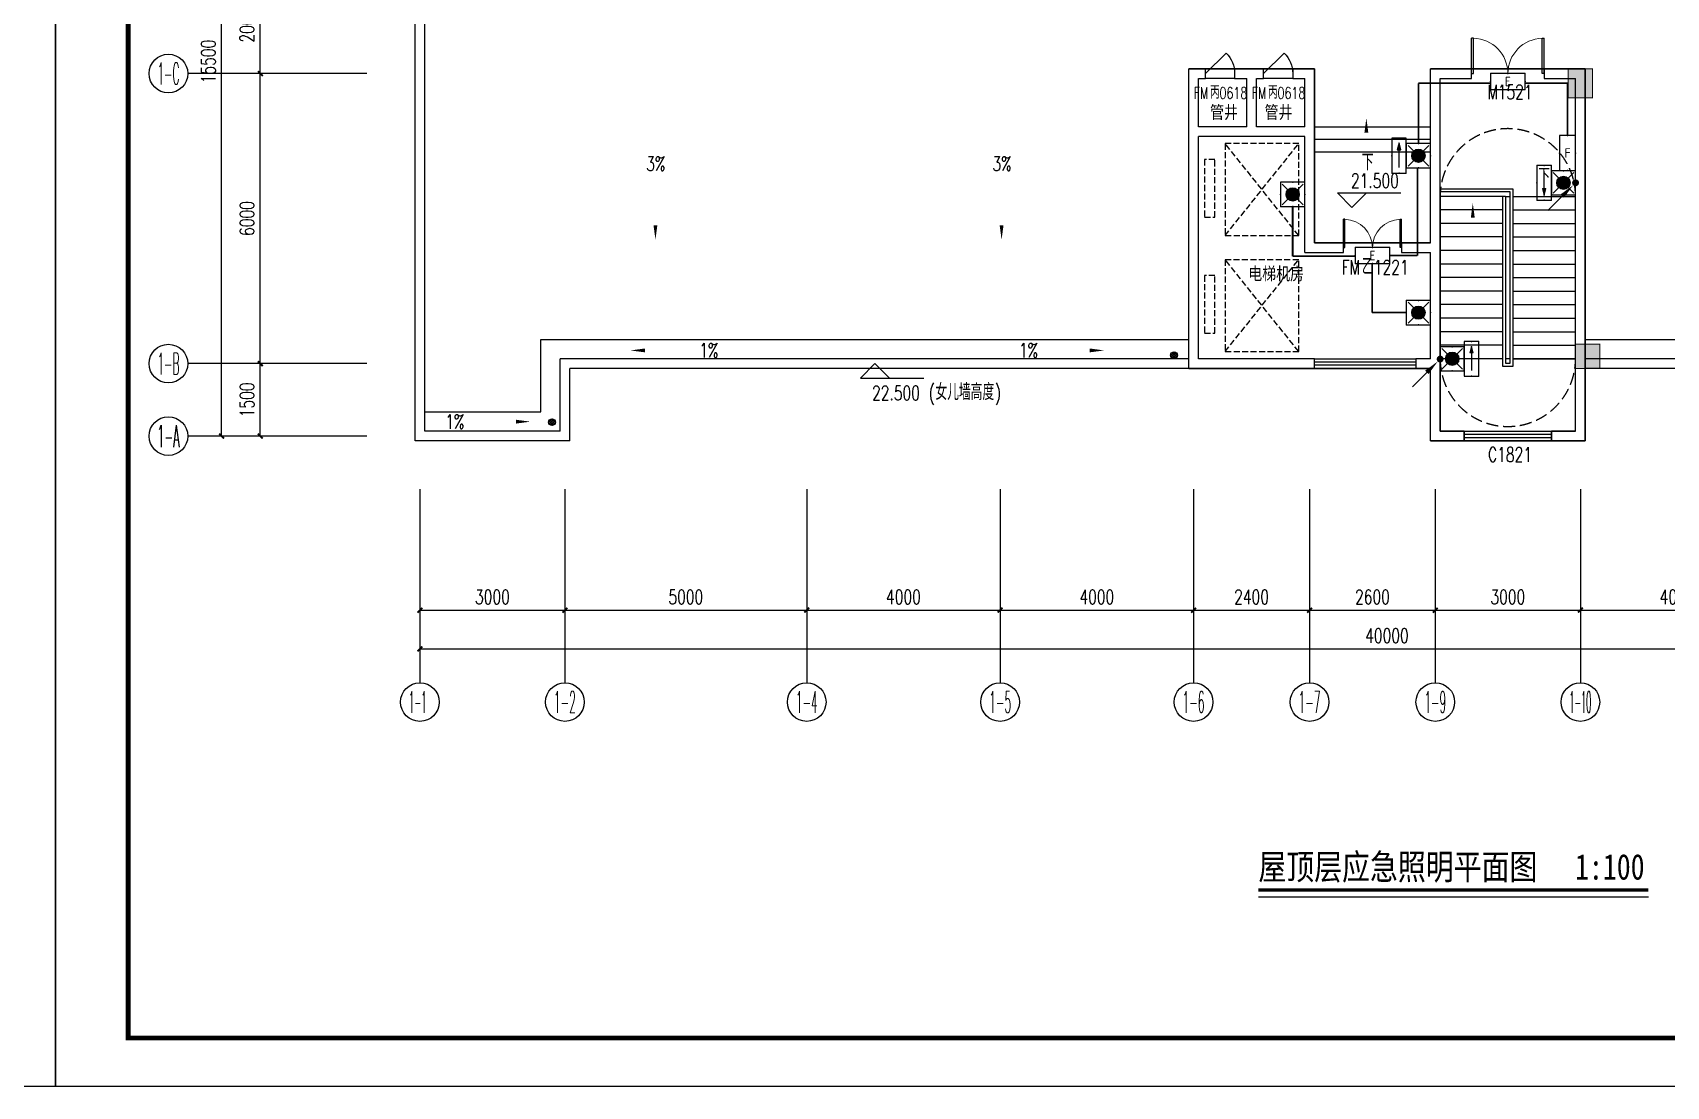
# Model space of a CAD drawing. Extents: x -6243262 to 3079315, y -2914302 to 172723.
# Drawn here: x -5550889 to -5517104, y -746029 to -724235 of the extents above; entities that cross this region are included whole.
import ezdxf
from ezdxf.enums import TextEntityAlignment as Align

# ---------------------------------------------------------------- set-up
doc = ezdxf.new("R2010")
doc.units = 0
doc.header["$LTSCALE"] = 1000
doc.linetypes.add('DASH', pattern=[0.35, 0.25, -0.1])
for name, color, linetype in [('0-柱网', 2, 'Continuous'), ('A-ANNO-IDEN', 3, 'Continuous'), ('A-ELEV-LIN-0.4', 40, 'Continuous'), ('A-FLOR-EVTR', 2, 'Continuous'), ('A-FLOR-OUTL', 30, 'Continuous'), ('AXIS', 3, 'Continuous'), ('AXIS_TEXT', 7, 'Continuous'), ('DIM_ELEV', 3, 'Continuous'), ('DIM_SYMB', 3, 'Continuous'), ('DOOR_FIRE', 4, 'Continuous'), ('DOOR_FIRE_TEXT', 7, 'Continuous'), ('EQUIP-应急', 3, 'Continuous'), ('LWIRE', 4, 'Continuous'), ('PUB_TEXT', 7, 'Continuous'), ('PUB_TITLE', 4, 'Continuous'), ('STAIR', 2, 'Continuous'), ('WALL', 9, 'Continuous'), ('WALL-PARAPET', 6, 'Continuous'), ('WINDOW', 4, 'Continuous'), ('WINDOW_TEXT', 7, 'Continuous'), ('WIRE-应急', 1, 'DASH')]:
    doc.layers.add(name, color=color, linetype=linetype)
doc.styles.add('-宋体', font='', dxfattribs={"width": 0.8})
doc.styles.add('_TCH_AXIS', font='COMPLEX', dxfattribs={"bigfont": 'GBCBIG'})
doc.styles.add('_TCH_DIM', font='SIMPLEX', dxfattribs={"bigfont": 'GBCBIG'})
doc.styles.add('_TCH_DIM_T3', font='SIMPLEX', dxfattribs={"width": 0.705882, "bigfont": 'GBCBIG'})
doc.styles.add('_TCH_WINDOW', font='SIMPLEX', dxfattribs={"height": 3.5, "bigfont": 'GBCBIG'})
doc.styles.add('_TEL_ATTDEF', font='gbenor', dxfattribs={"bigfont": 'gbcbig'})
doc.styles.add('_TEL_DIM', font='SIMPLEX', dxfattribs={"width": 0.8, "height": 3.5, "bigfont": 'HZTXT'})
doc.styles.add('COMPLEX', font='COMPLEX')
doc.styles.get("Standard").update_dxf_attribs({"font": 'gbenor.shx', "bigfont": 'gbcbig.shx'})
doc.styles.get('-宋体').set_extended_font_data('SimSun')
doc.dimstyles.new('_TCH_ARCH&&100', dxfattribs={"dimtxt": 297.5, "dimasz": 100, "dimexe": 250, "dimexo": 300, "dimgap": 126.25, "dimtad": 1, "dimdec": 0, "dimzin": 0, "dimdsep": 46, "dimtxsty": '_TCH_DIM_T3', "dimblk": 'ARCHTICK', "dimcen": 0.09, "dimclrt": 7, "dimazin": 2, "dimtfac": 1, "dimtdec": 0, "dimtix": 1, "dimtmove": 2, "dimatfit": 3, "dimfxl": 0, "dimtolj": 1, "dimtzin": 0, "dimarcsym": 0})

# ---------------------------------------------------------------- blocks, each defined once
blk = doc.blocks.new('$DorLib2D$00000114')
at = {"color": 0}
blk.add_line((0.5, 0), (-0.207, 0.707), dxfattribs=at)
blk.add_arc((0.5, 0), 1, 135, 180, dxfattribs=at)
blk = doc.blocks.new('$DorLib2D$00000002')
at = {"color": 0}
for p, q in [((-0.5, 0), (-0.5, 0.4875)), ((-0.475, 0.4875), (-0.5, 0.4875)), ((-0.475, 0), (-0.475, 0.4875)), ((0.475, 0), (0.475, 0.4875)), ((0.475, 0.4875), (0.5, 0.4875)), ((0.5, 0), (0.5, 0.4875)), ((-0.5, 0), (-0.475, 0)), ((0.5, 0), (0.475, 0))]:
    blk.add_line(p, q, dxfattribs=at)
at = {"color": 0, "lineweight": 13}
for centre, start, end in [((-0.4875, 0), 0, 88.53072), ((0.4875, 0), 91.46928, 180)]:
    blk.add_arc(centre, 0.4875, start, end, dxfattribs=at)
blk = doc.blocks.new('$WINLIB2D$00000001')
at = {"color": 0}
for points in [[(-0.5, 0.5), (-0.5, -0.5)], [(-0.5, 0.5), (0.5, 0.5)], [(0.5, -0.5), (0.5, 0.5)], [(0.5, 0.167), (-0.5, 0.167)], [(0.5, -0.167), (-0.5, -0.167)], [(-0.5, -0.5), (0.5, -0.5)]]:
    blk.add_lwpolyline(points, dxfattribs=at)
blk = doc.blocks.new('_ArchTick')
at = {"color": 0, "linetype": 'ByBlock', "const_width": 0.4}
blk.add_lwpolyline([(-0.5, -0.5), (0.5, 0.5)], dxfattribs=at)
blk = doc.blocks.new('*D221')
at = {"layer": 'AXIS', "color": 0, "lineweight": -2, "transparency": 16777216}
for p, q in [((1594695, -788352), (1594695, -791602)), ((1634695, -788352), (1634695, -791602)), ((1594695, -791352), (1634695, -791352))]:
    blk.add_line(p, q, dxfattribs=at)
at = {"layer": 'Defpoints', "color": 0, "transparency": 16777216}
for p in [(1594695, -788052), (1634695, -788052), (1634695, -791352)]:
    blk.add_point(p, dxfattribs=at)
at = {"layer": 'AXIS', "color": 0, "lineweight": -2, "transparency": 16777216, "xscale": 100, "yscale": 100, "zscale": 100, "rotation": 180}
blk.add_blockref('_ArchTick', (1594695, -791352), dxfattribs=at)
at = {"layer": 'AXIS', "color": 0, "lineweight": -2, "transparency": 16777216, "xscale": 100, "yscale": 100, "zscale": 100}
blk.add_blockref('_ArchTick', (1634695, -791352), dxfattribs=at)
at = {"layer": 'AXIS', "color": 7, "transparency": 16777216, "insert": (1614695, -791077), "char_height": 297.5, "attachment_point": 5, "style": '_TCH_DIM_T3'}
blk.add_mtext('\\A1;40000', dxfattribs=at)
blk = doc.blocks.new('*D224')
at = {"layer": 'AXIS', "color": 0, "lineweight": -2, "transparency": 16777216}
for p, q in [((1618695, -788352), (1618695, -790802)), ((1622695, -788352), (1622695, -790802)), ((1618695, -790552), (1622695, -790552))]:
    blk.add_line(p, q, dxfattribs=at)
at = {"layer": 'Defpoints', "color": 0, "transparency": 16777216}
for p in [(1618695, -788052), (1622695, -788052), (1622695, -790552)]:
    blk.add_point(p, dxfattribs=at)
at = {"layer": 'AXIS', "color": 0, "lineweight": -2, "transparency": 16777216, "xscale": 100, "yscale": 100, "zscale": 100, "rotation": 180}
blk.add_blockref('_ArchTick', (1618695, -790552), dxfattribs=at)
at = {"layer": 'AXIS', "color": 0, "lineweight": -2, "transparency": 16777216, "xscale": 100, "yscale": 100, "zscale": 100}
blk.add_blockref('_ArchTick', (1622695, -790552), dxfattribs=at)
at = {"layer": 'AXIS', "color": 7, "transparency": 16777216, "insert": (1620695, -790277), "char_height": 297.5, "attachment_point": 5, "style": '_TCH_DIM_T3'}
blk.add_mtext('\\A1;4000', dxfattribs=at)
blk = doc.blocks.new('*D225')
at = {"layer": 'AXIS', "color": 0, "lineweight": -2, "transparency": 16777216}
for p, q in [((1615695, -788352), (1615695, -790802)), ((1618695, -788352), (1618695, -790802)), ((1615695, -790552), (1618695, -790552))]:
    blk.add_line(p, q, dxfattribs=at)
at = {"layer": 'Defpoints', "color": 0, "transparency": 16777216}
for p in [(1615695, -788052), (1618695, -788052), (1618695, -790552)]:
    blk.add_point(p, dxfattribs=at)
at = {"layer": 'AXIS', "color": 0, "lineweight": -2, "transparency": 16777216, "xscale": 100, "yscale": 100, "zscale": 100, "rotation": 180}
blk.add_blockref('_ArchTick', (1615695, -790552), dxfattribs=at)
at = {"layer": 'AXIS', "color": 0, "lineweight": -2, "transparency": 16777216, "xscale": 100, "yscale": 100, "zscale": 100}
blk.add_blockref('_ArchTick', (1618695, -790552), dxfattribs=at)
at = {"layer": 'AXIS', "color": 7, "transparency": 16777216, "insert": (1617195, -790277), "char_height": 297.5, "attachment_point": 5, "style": '_TCH_DIM_T3'}
blk.add_mtext('\\A1;3000', dxfattribs=at)
blk = doc.blocks.new('*D226')
at = {"layer": 'AXIS', "color": 0, "lineweight": -2, "transparency": 16777216}
for p, q in [((1613095, -788352), (1613095, -790802)), ((1615695, -788352), (1615695, -790802)), ((1613095, -790552), (1615695, -790552))]:
    blk.add_line(p, q, dxfattribs=at)
at = {"layer": 'Defpoints', "color": 0, "transparency": 16777216}
for p in [(1613095, -788052), (1615695, -788052), (1615695, -790552)]:
    blk.add_point(p, dxfattribs=at)
at = {"layer": 'AXIS', "color": 0, "lineweight": -2, "transparency": 16777216, "xscale": 100, "yscale": 100, "zscale": 100, "rotation": 180}
blk.add_blockref('_ArchTick', (1613095, -790552), dxfattribs=at)
at = {"layer": 'AXIS', "color": 0, "lineweight": -2, "transparency": 16777216, "xscale": 100, "yscale": 100, "zscale": 100}
blk.add_blockref('_ArchTick', (1615695, -790552), dxfattribs=at)
at = {"layer": 'AXIS', "color": 7, "transparency": 16777216, "insert": (1614395, -790277), "char_height": 297.5, "attachment_point": 5, "style": '_TCH_DIM_T3'}
blk.add_mtext('\\A1;2600', dxfattribs=at)
blk = doc.blocks.new('*D227')
at = {"layer": 'AXIS', "color": 0, "lineweight": -2, "transparency": 16777216}
for p, q in [((1610695, -788352), (1610695, -790802)), ((1613095, -788352), (1613095, -790802)), ((1610695, -790552), (1613095, -790552))]:
    blk.add_line(p, q, dxfattribs=at)
at = {"layer": 'Defpoints', "color": 0, "transparency": 16777216}
for p in [(1610695, -788052), (1613095, -788052), (1613095, -790552)]:
    blk.add_point(p, dxfattribs=at)
at = {"layer": 'AXIS', "color": 0, "lineweight": -2, "transparency": 16777216, "xscale": 100, "yscale": 100, "zscale": 100, "rotation": 180}
blk.add_blockref('_ArchTick', (1610695, -790552), dxfattribs=at)
at = {"layer": 'AXIS', "color": 0, "lineweight": -2, "transparency": 16777216, "xscale": 100, "yscale": 100, "zscale": 100}
blk.add_blockref('_ArchTick', (1613095, -790552), dxfattribs=at)
at = {"layer": 'AXIS', "color": 7, "transparency": 16777216, "insert": (1611895, -790277), "char_height": 297.5, "attachment_point": 5, "style": '_TCH_DIM_T3'}
blk.add_mtext('\\A1;2400', dxfattribs=at)
blk = doc.blocks.new('*D228')
at = {"layer": 'AXIS', "color": 0, "lineweight": -2, "transparency": 16777216}
for p, q in [((1606695, -788352), (1606695, -790802)), ((1610695, -788352), (1610695, -790802)), ((1606695, -790552), (1610695, -790552))]:
    blk.add_line(p, q, dxfattribs=at)
at = {"layer": 'Defpoints', "color": 0, "transparency": 16777216}
for p in [(1606695, -788052), (1610695, -788052), (1610695, -790552)]:
    blk.add_point(p, dxfattribs=at)
at = {"layer": 'AXIS', "color": 0, "lineweight": -2, "transparency": 16777216, "xscale": 100, "yscale": 100, "zscale": 100, "rotation": 180}
blk.add_blockref('_ArchTick', (1606695, -790552), dxfattribs=at)
at = {"layer": 'AXIS', "color": 0, "lineweight": -2, "transparency": 16777216, "xscale": 100, "yscale": 100, "zscale": 100}
blk.add_blockref('_ArchTick', (1610695, -790552), dxfattribs=at)
at = {"layer": 'AXIS', "color": 7, "transparency": 16777216, "insert": (1608695, -790277), "char_height": 297.5, "attachment_point": 5, "style": '_TCH_DIM_T3'}
blk.add_mtext('\\A1;4000', dxfattribs=at)
blk = doc.blocks.new('*D229')
at = {"layer": 'AXIS', "color": 0, "lineweight": -2, "transparency": 16777216}
for p, q in [((1602695, -788352), (1602695, -790802)), ((1606695, -788352), (1606695, -790802)), ((1602695, -790552), (1606695, -790552))]:
    blk.add_line(p, q, dxfattribs=at)
at = {"layer": 'Defpoints', "color": 0, "transparency": 16777216}
for p in [(1602695, -788052), (1606695, -788052), (1606695, -790552)]:
    blk.add_point(p, dxfattribs=at)
at = {"layer": 'AXIS', "color": 0, "lineweight": -2, "transparency": 16777216, "xscale": 100, "yscale": 100, "zscale": 100, "rotation": 180}
blk.add_blockref('_ArchTick', (1602695, -790552), dxfattribs=at)
at = {"layer": 'AXIS', "color": 0, "lineweight": -2, "transparency": 16777216, "xscale": 100, "yscale": 100, "zscale": 100}
blk.add_blockref('_ArchTick', (1606695, -790552), dxfattribs=at)
at = {"layer": 'AXIS', "color": 7, "transparency": 16777216, "insert": (1604695, -790277), "char_height": 297.5, "attachment_point": 5, "style": '_TCH_DIM_T3'}
blk.add_mtext('\\A1;4000', dxfattribs=at)
blk = doc.blocks.new('*D230')
at = {"layer": 'AXIS', "color": 0, "lineweight": -2, "transparency": 16777216}
for p, q in [((1597695, -788352), (1597695, -790802)), ((1602695, -788352), (1602695, -790802)), ((1597695, -790552), (1602695, -790552))]:
    blk.add_line(p, q, dxfattribs=at)
at = {"layer": 'Defpoints', "color": 0, "transparency": 16777216}
for p in [(1597695, -788052), (1602695, -788052), (1602695, -790552)]:
    blk.add_point(p, dxfattribs=at)
at = {"layer": 'AXIS', "color": 0, "lineweight": -2, "transparency": 16777216, "xscale": 100, "yscale": 100, "zscale": 100, "rotation": 180}
blk.add_blockref('_ArchTick', (1597695, -790552), dxfattribs=at)
at = {"layer": 'AXIS', "color": 0, "lineweight": -2, "transparency": 16777216, "xscale": 100, "yscale": 100, "zscale": 100}
blk.add_blockref('_ArchTick', (1602695, -790552), dxfattribs=at)
at = {"layer": 'AXIS', "color": 7, "transparency": 16777216, "insert": (1600195, -790277), "char_height": 297.5, "attachment_point": 5, "style": '_TCH_DIM_T3'}
blk.add_mtext('\\A1;5000', dxfattribs=at)
blk = doc.blocks.new('*D231')
at = {"layer": 'AXIS', "color": 0, "lineweight": -2, "transparency": 16777216}
for p, q in [((1594695, -788352), (1594695, -790802)), ((1597695, -788352), (1597695, -790802)), ((1594695, -790552), (1597695, -790552))]:
    blk.add_line(p, q, dxfattribs=at)
at = {"layer": 'Defpoints', "color": 0, "transparency": 16777216}
for p in [(1594695, -788052), (1597695, -788052), (1597695, -790552)]:
    blk.add_point(p, dxfattribs=at)
at = {"layer": 'AXIS', "color": 0, "lineweight": -2, "transparency": 16777216, "xscale": 100, "yscale": 100, "zscale": 100, "rotation": 180}
blk.add_blockref('_ArchTick', (1594695, -790552), dxfattribs=at)
at = {"layer": 'AXIS', "color": 0, "lineweight": -2, "transparency": 16777216, "xscale": 100, "yscale": 100, "zscale": 100}
blk.add_blockref('_ArchTick', (1597695, -790552), dxfattribs=at)
at = {"layer": 'AXIS', "color": 7, "transparency": 16777216, "insert": (1596195, -790277), "char_height": 297.5, "attachment_point": 5, "style": '_TCH_DIM_T3'}
blk.add_mtext('\\A1;3000', dxfattribs=at)
blk = doc.blocks.new('_AXISO')
at = {"color": 0}
blk.add_circle((0, 0), 0.5, dxfattribs=at)
at = {"layer": 'AXIS_TEXT', "color": 0, "style": 'COMPLEX', "width": 1.041667}
blk.add_attdef('A', text='', height=0.56, dxfattribs=at).set_placement((-0.25, -0.28), (0.25, -0.28), align=Align.FIT)
blk = doc.blocks.new('*D247')
at = {"layer": 'AXIS', "color": 0, "lineweight": -2, "transparency": 16777216}
for p, q in [((1593295, -771452), (1590345, -771452)), ((1590595, -786952), (1590595, -771452)), ((1593295, -786952), (1590345, -786952))]:
    blk.add_line(p, q, dxfattribs=at)
at = {"layer": 'Defpoints', "color": 0, "transparency": 16777216}
for p in [(1590595, -771452), (1593595, -771452), (1593595, -786952)]:
    blk.add_point(p, dxfattribs=at)
at = {"layer": 'AXIS', "color": 0, "lineweight": -2, "transparency": 16777216, "xscale": 100, "yscale": 100, "zscale": 100}
for p, rotation in [((1590595, -771452), 90), ((1590595, -786952), 270)]:
    blk.add_blockref('_ArchTick', p, dxfattribs=dict(at, rotation=rotation))
at = {"layer": 'AXIS', "color": 7, "transparency": 16777216, "insert": (1590320, -779202), "char_height": 297.5, "attachment_point": 5, "rotation": 90, "style": '_TCH_DIM_T3'}
blk.add_mtext('\\A1;15500', dxfattribs=at)
blk = doc.blocks.new('*D248')
at = {"layer": 'AXIS', "color": 0, "lineweight": -2, "transparency": 16777216}
for p, q in [((1593295, -785452), (1591145, -785452)), ((1591395, -786952), (1591395, -785452)), ((1593295, -786952), (1591145, -786952))]:
    blk.add_line(p, q, dxfattribs=at)
at = {"layer": 'Defpoints', "color": 0, "transparency": 16777216}
for p in [(1591395, -785452), (1593595, -785452), (1593595, -786952)]:
    blk.add_point(p, dxfattribs=at)
at = {"layer": 'AXIS', "color": 0, "lineweight": -2, "transparency": 16777216, "xscale": 100, "yscale": 100, "zscale": 100}
for p, rotation in [((1591395, -785452), 90), ((1591395, -786952), 270)]:
    blk.add_blockref('_ArchTick', p, dxfattribs=dict(at, rotation=rotation))
at = {"layer": 'AXIS', "color": 7, "transparency": 16777216, "insert": (1591120, -786202), "char_height": 297.5, "attachment_point": 5, "rotation": 90, "style": '_TCH_DIM_T3'}
blk.add_mtext('\\A1;1500', dxfattribs=at)
blk = doc.blocks.new('*D249')
at = {"layer": 'AXIS', "color": 0, "lineweight": -2, "transparency": 16777216}
for p, q in [((1593295, -779452), (1591145, -779452)), ((1591395, -785452), (1591395, -779452)), ((1593295, -785452), (1591145, -785452))]:
    blk.add_line(p, q, dxfattribs=at)
at = {"layer": 'Defpoints', "color": 0, "transparency": 16777216}
for p in [(1591395, -779452), (1593595, -779452), (1593595, -785452)]:
    blk.add_point(p, dxfattribs=at)
at = {"layer": 'AXIS', "color": 0, "lineweight": -2, "transparency": 16777216, "xscale": 100, "yscale": 100, "zscale": 100}
for p, rotation in [((1591395, -779452), 90), ((1591395, -785452), 270)]:
    blk.add_blockref('_ArchTick', p, dxfattribs=dict(at, rotation=rotation))
at = {"layer": 'AXIS', "color": 7, "transparency": 16777216, "insert": (1591120, -782452), "char_height": 297.5, "attachment_point": 5, "rotation": 90, "style": '_TCH_DIM_T3'}
blk.add_mtext('\\A1;6000', dxfattribs=at)
blk = doc.blocks.new('*D250')
at = {"layer": 'AXIS', "color": 0, "lineweight": -2, "transparency": 16777216}
for p, q in [((1593295, -777452), (1591145, -777452)), ((1591395, -779452), (1591395, -777452)), ((1593295, -779452), (1591145, -779452))]:
    blk.add_line(p, q, dxfattribs=at)
at = {"layer": 'Defpoints', "color": 0, "transparency": 16777216}
for p in [(1591395, -777452), (1593595, -777452), (1593595, -779452)]:
    blk.add_point(p, dxfattribs=at)
at = {"layer": 'AXIS', "color": 0, "lineweight": -2, "transparency": 16777216, "xscale": 100, "yscale": 100, "zscale": 100}
for p, rotation in [((1591395, -777452), 90), ((1591395, -779452), 270)]:
    blk.add_blockref('_ArchTick', p, dxfattribs=dict(at, rotation=rotation))
at = {"layer": 'AXIS', "color": 7, "transparency": 16777216, "insert": (1591120, -778452), "char_height": 297.5, "attachment_point": 5, "rotation": 90, "style": '_TCH_DIM_T3'}
blk.add_mtext('\\A1;2000', dxfattribs=at)
blk = doc.blocks.new('$equip$00002604')
blk.add_hatch(color=256).paths.add_polyline_path([(0.275, 0.5, 1), (-0.274, 0.5, 1)])
for p, q in [((-0.429, 0.929), (-0.194, 0.694)), ((0.194, 0.694), (0.429, 0.929)), ((-0.429, 0.071), (-0.194, 0.306)), ((0.194, 0.306), (0.429, 0.071))]:
    blk.add_line(p, q)
at = {"const_width": 0.04}
blk.add_lwpolyline([(-0.5, 1), (-0.5, 0), (0.5, 0), (0.5, 1), (-0.5, 1), (-0.5, 0)], dxfattribs=at)
blk.add_lwpolyline([(-0.5, 1), (-0.5, 0), (0.5, 0), (0.5, 1)], close=True)
blk.add_circle((0, 0.5), 0.275)
for p in [(0, 1), (-0.5, 0.5), (0, 0), (0.5, 0.5)]:
    blk.add_point(p)
at = {"color": 7, "style": '_TEL_DIM', "flags": 1}
blk.add_attdef('A', text='', height=0.000025, dxfattribs=at).set_placement((0, 0), align=Align.MIDDLE_CENTER)
blk = doc.blocks.new('$equip$00002541')
blk.add_hatch(color=256).paths.add_polyline_path([(-0.24, 0.372), (-0.528, 0.3), (-0.24, 0.228)])
for p, q in [((-0.72, 0.6), (-0.72, 0)), ((0.72, 0.6), (-0.72, 0.6)), ((-0.72, 0), (0.72, 0)), ((-0.24, 0.372), (-0.528, 0.3)), ((-0.528, 0.3), (-0.24, 0.228)), ((-0.24, 0.372), (-0.24, 0.228)), ((0.72, 0), (0.72, 0.6))]:
    blk.add_line(p, q)
at = {"color": 7}
blk.add_line((-0.48, 0.3), (0.48, 0.3), dxfattribs=at)
at = {"const_width": 0.04}
blk.add_lwpolyline([(-0.72, 0.6), (-0.72, 0), (0.72, 0), (0.72, 0.6), (-0.72, 0.6), (-0.72, 0)], dxfattribs=at)
for p in [(-0.72, 0.3), (0, 0.6), (0, 0), (0.72, 0.3)]:
    blk.add_point(p)
at = {"color": 7, "style": '_TEL_DIM', "flags": 1}
blk.add_attdef('A', text='', height=0.00002, dxfattribs=at).set_placement((0, 0), align=Align.MIDDLE_CENTER)
blk = doc.blocks.new('$TelecSys$00000081')
for p, q in [((0.104, 0.104), (0.104, 0.104)), ((-1.15, -1.15), (-0.55, -0.55)), ((-0.104, -0.104), (-0.104, -0.104))]:
    blk.add_line(p, q)
at = {"const_width": 0.142}
blk.add_lwpolyline([(0.071, 0, 1), (-0.071, 0, 1)], format="xyb", close=True, dxfattribs=at)
blk.add_solid([(-0.62, -0.48), (-0.48, -0.62), (-0.1, -0.1)])
at = {"width": 0.8, "flags": 9}
blk.add_attdef('A', (0, 0), '', height=0.00002, rotation=180, dxfattribs=at)
blk = doc.blocks.new('$equip$00002534')
for p, q in [((-0.72, 0.66), (-0.72, 0)), ((0.72, 0.66), (-0.72, 0.66)), ((-0.72, 0), (0.72, 0)), ((0.72, 0), (0.72, 0.66))]:
    blk.add_line(p, q)
at = {"const_width": 0.04}
blk.add_lwpolyline([(-0.72, 0.66), (-0.72, 0), (0.72, 0), (0.72, 0.66), (-0.72, 0.66), (-0.72, 0)], dxfattribs=at)
for p in [(-0.72, 0.33), (0, 0.66), (0, 0), (0.72, 0.33)]:
    blk.add_point(p)
at = {"color": 7, "style": '_TEL_DIM'}
blk.add_attdef('$TEXT$', text='', height=0.4, dxfattribs=at).set_placement((0, 0.33), align=Align.MIDDLE_CENTER)
at = {"color": 7, "style": '_TEL_DIM', "flags": 1}
blk.add_attdef('A', text='', height=0.00002, dxfattribs=at).set_placement((0, 0), align=Align.MIDDLE_CENTER)
blk = doc.blocks.new('$equip$00003179')
for p, q in [((0.72, 0.66), (-0.72, 0.66)), ((-0.72, 0.66), (-0.72, 0)), ((-0.72, 0), (0.72, 0)), ((0.72, 0), (0.72, 0.66))]:
    blk.add_line(p, q)
at = {"const_width": 0.04}
blk.add_lwpolyline([(-0.72, 0.66), (-0.72, 0), (0.72, 0), (0.72, 0.66), (-0.72, 0.66), (-0.72, 0)], dxfattribs=at)
for p in [(-0.72, 0.33), (0, 0.66), (0, 0), (0.72, 0.33)]:
    blk.add_point(p)
at = {"color": 7, "style": '_TEL_DIM'}
blk.add_attdef('$TEXT$', text='', height=0.4, dxfattribs=at).set_placement((0, 0.33), align=Align.MIDDLE_CENTER)
at = {"color": 7, "style": '_TEL_DIM', "flags": 1}
for tag in ['A', 'REMARK']:
    blk.add_attdef(tag, text='', height=0.00002, dxfattribs=at).set_placement((0, 0), align=Align.MIDDLE_CENTER)
blk = doc.blocks.new('$equip$00002540')
blk.add_hatch(color=256).paths.add_polyline_path([(0.24, 0.372), (0.24, 0.228), (0.528, 0.3)])
for p, q in [((-0.72, 0.6), (-0.72, 0)), ((0.72, 0.6), (-0.72, 0.6)), ((-0.72, 0), (0.72, 0)), ((0.24, 0.372), (0.24, 0.228)), ((0.528, 0.3), (0.24, 0.372)), ((0.24, 0.228), (0.528, 0.3)), ((0.72, 0), (0.72, 0.6))]:
    blk.add_line(p, q)
at = {"color": 7}
blk.add_line((-0.48, 0.3), (0.48, 0.3), dxfattribs=at)
at = {"const_width": 0.04}
blk.add_lwpolyline([(-0.72, 0.6), (-0.72, 0), (0.72, 0), (0.72, 0.6), (-0.72, 0.6), (-0.72, 0)], dxfattribs=at)
for p in [(-0.72, 0.3), (0, 0.6), (0, 0), (0.72, 0.3)]:
    blk.add_point(p)
at = {"color": 7, "style": '_TEL_DIM', "flags": 1}
blk.add_attdef('A', text='', height=0.00002, dxfattribs=at).set_placement((0, 0), align=Align.MIDDLE_CENTER)
blk = doc.blocks.new('66')
at = {"layer": '0-柱网'}
for points in [[(1618445.1, -779352.2), (1618445.1, -779952.2), (1618945.1, -779952.2), (1618945.1, -779352.2)], [(1618595.1, -785052.2), (1618595.1, -785552.2), (1619095.1, -785552.2), (1619095.1, -785052.2)]]:
    blk.add_hatch(color=8, dxfattribs=at).paths.add_polyline_path(points)
at = {"layer": 'A-ELEV-LIN-0.4'}
h = blk.add_hatch(dxfattribs=at)
h.set_pattern_fill('ANSI37', color=8, scale=20)
h.set_pattern_definition([(45, (555984.356, -387620.89), (-22.4506403, 22.4506403), []), (135, (555984.356, -387620.89), (-22.4506403, -22.4506403), [])])
edge = h.paths.add_edge_path()
edge.add_arc((1610291.8, -785278.9), 70, 0, 360)
h = blk.add_hatch(dxfattribs=at)
h.set_pattern_fill('ANSI37', color=8, scale=20)
h.set_pattern_definition([(45, (543120.163, -389005.388), (-22.4506403, 22.4506403), []), (135, (543120.163, -389005.388), (-22.4506403, -22.4506403), [])])
edge = h.paths.add_edge_path()
edge.add_arc((1597427.6, -786663.4), 70, 0, 360)
at = {"color": 8}
blk.add_lwpolyline([(1610595.1, -785552.2), (1610595.1, -779352.2), (1613195.1, -779352.2), (1613195.1, -782952.2), (1615595.1, -782952.2), (1615595.1, -779352.2), (1618795.1, -779352.2), (1618795.1, -787052.2), (1615595.1, -787052.2), (1615595.1, -785552.2)], close=True, dxfattribs=at)
at = {"color": 8, "linetype": 'DASH'}
for centre, start, end in [((1617195.1, -781992.2), 359.99993, 180.00007), ((1617195.1, -785352.2), 179.99993, 0.00007)]:
    blk.add_arc(centre, 1400, start, end, dxfattribs=at)
at = {"layer": '0-柱网', "color": 8, "const_width": 20}
for points in [[(1618445.1, -779352.2), (1618445.1, -779952.2), (1618945.1, -779952.2), (1618945.1, -779352.2), (1618445.1, -779352.2)], [(1618595.1, -785052.2), (1618595.1, -785552.2), (1619095.1, -785552.2), (1619095.1, -785052.2), (1618595.1, -785052.2)]]:
    blk.add_lwpolyline(points, dxfattribs=at)
at = {"layer": 'A-ELEV-LIN-0.4', "color": 8}
for centre in [(1610291.8, -785278.9), (1597427.6, -786663.4)]:
    blk.add_circle(centre, 70, dxfattribs=at)
at = {"layer": 'A-FLOR-EVTR', "color": 8, "linetype": 'DASH', "ltscale": 0.5}
for p, q in [((1612870.1, -780902.2), (1611350.1, -780902.2)), ((1611350.1, -780902.2), (1611350.1, -782802.2)), ((1611350.1, -782802.2), (1612870.1, -780902.2)), ((1612870.1, -782802.2), (1611350.1, -780902.2)), ((1612870.1, -782802.2), (1612870.1, -780902.2)), ((1611135.1, -781232.2), (1610920.1, -781232.2)), ((1610920.1, -781232.2), (1610920.1, -782422.2)), ((1611135.1, -782422.2), (1611135.1, -781232.2)), ((1610920.1, -782422.2), (1611135.1, -782422.2)), ((1611350.1, -782802.2), (1612870.1, -782802.2)), ((1612870.1, -783302.2), (1611350.1, -783302.2)), ((1611350.1, -783302.2), (1611350.1, -785202.2)), ((1611350.1, -785202.2), (1612870.1, -783302.2)), ((1612870.1, -785202.2), (1611350.1, -783302.2)), ((1612870.1, -785202.2), (1612870.1, -783302.2)), ((1611135.1, -783632.2), (1610920.1, -783632.2)), ((1610920.1, -783632.2), (1610920.1, -784822.2)), ((1611135.1, -784822.2), (1611135.1, -783632.2)), ((1610920.1, -784822.2), (1611135.1, -784822.2)), ((1611350.1, -785202.2), (1612870.1, -785202.2))]:
    blk.add_line(p, q, dxfattribs=at)
at = {"layer": 'A-FLOR-OUTL', "color": 8}
for points in [[(1594795.1, -786452.2), (1597195.1, -786452.2), (1597195.1, -784952.2), (1610595.1, -784952.2)], [(1618795.1, -784952.2), (1626595.1, -784952.2)]]:
    blk.add_lwpolyline(points, dxfattribs=at)
at = {"layer": 'AXIS', "color": 8}
for p, q in [((1593595.1, -779452.2), (1589895.1, -779452.2)), ((1593595.1, -785452.2), (1589895.1, -785452.2)), ((1593595.1, -786952.2), (1589895.1, -786952.2)), ((1594695.1, -788052.2), (1594695.1, -792052.2)), ((1597695.1, -788052.2), (1597695.1, -792052.2)), ((1602695.1, -788052.2), (1602695.1, -792052.2)), ((1606695.1, -788052.2), (1606695.1, -792052.2)), ((1610695.1, -788052.2), (1610695.1, -792052.2)), ((1613095.1, -788052.2), (1613095.1, -792052.2)), ((1615695.1, -788052.2), (1615695.1, -792052.2)), ((1618695.1, -788052.2), (1618695.1, -792052.2))]:
    blk.add_line(p, q, dxfattribs=at)
at = {"layer": 'DIM_ELEV', "color": 8}
for p, q in [((1613971.2, -782223), (1613671.2, -781923)), ((1613671.2, -781923), (1614981, -781923)), ((1613971.2, -782223), (1614271.2, -781923)), ((1604107.2, -785452.2), (1603807.2, -785752.2)), ((1604107.2, -785452.2), (1604407.2, -785752.2)), ((1603807.2, -785752.2), (1605117, -785752.2))]:
    blk.add_line(p, q, dxfattribs=at)
at = {"layer": 'DIM_SYMB', "color": 8}
for points in [[(1614269.3, -780998.7, 0, 0, 0), (1614269.3, -780373.7, 0, 80, 0), (1614269.3, -780673.7, 0, 0, 0)], [(1599566.9, -781572.7, 0, 0, 0), (1599566.9, -782889, 0, 80, 0), (1599566.9, -782589, 0, 0, 0)], [(1606725.4, -781572.7, 0, 0, 0), (1606725.4, -782889, 0, 80, 0), (1606725.4, -782589, 0, 0, 0)], [(1617920.1, -781852.2, 0, 0, 0), (1617920.1, -786102.2, 0, 0, 0), (1616470.1, -786102.2, 0, 0, 0), (1616470.1, -782132.2, 0, 80, 0), (1616470.1, -782432.2, 0, 0, 0)], [(1600368.1, -785179.3, 0, 0, 0), (1599051.8, -785179.3, 0, 80, 0), (1599351.8, -785179.3, 0, 0, 0)], [(1607530.2, -785179.3, 0, 0, 0), (1608846.6, -785179.3, 0, 80, 0), (1608546.6, -785179.3, 0, 0, 0)], [(1595664.2, -786652.9, 0, 0, 0), (1596980.5, -786652.9, 0, 80, 0), (1596680.5, -786652.9, 0, 0, 0)]]:
    blk.add_lwpolyline(points, format="xyseb", dxfattribs=at)
at = {"layer": 'DOOR_FIRE', "color": 8}
blk.add_line((1614995.1, -782952.2), (1613795.1, -782952.2), dxfattribs=at)
at = {"layer": 'STAIR', "color": 8}
for p, q in [((1617305.1, -781842.2), (1615795.1, -781842.2)), ((1615795.1, -781902.2), (1615795.1, -781842.2)), ((1617245.1, -781902.2), (1615795.1, -781902.2)), ((1615795.1, -781992.2), (1615795.1, -785352.2)), ((1617085.1, -781992.2), (1615795.1, -781992.2)), ((1617145.1, -781992.2), (1617085.1, -781992.2)), ((1617085.1, -781992.2), (1617085.1, -785502.2)), ((1617145.1, -781992.2), (1617085.1, -781992.2)), ((1617145.1, -781992.2), (1617145.1, -785352.2)), ((1617145.1, -781992.2), (1617145.1, -785442.2)), ((1617145.1, -781992.2), (1617245.1, -781992.2)), ((1617245.1, -785442.2), (1617245.1, -781902.2)), ((1617245.1, -785352.2), (1617245.1, -781992.2)), ((1617305.1, -785502.2), (1617305.1, -781842.2)), ((1617305.1, -781992.2), (1618595.1, -781992.2)), ((1618595.1, -785352.2), (1618595.1, -781992.2)), ((1617085.1, -782272.2), (1615795.1, -782272.2)), ((1617305.1, -782272.2), (1618595.1, -782272.2)), ((1617085.1, -782552.2), (1615795.1, -782552.2)), ((1617305.1, -782552.2), (1618595.1, -782552.2)), ((1617085.1, -782832.2), (1615795.1, -782832.2)), ((1617085.1, -783112.2), (1615795.1, -783112.2)), ((1617305.1, -782832.2), (1618595.1, -782832.2)), ((1617305.1, -783112.2), (1618595.1, -783112.2)), ((1617085.1, -783392.2), (1615795.1, -783392.2)), ((1617305.1, -783392.2), (1618595.1, -783392.2)), ((1617085.1, -783672.2), (1615795.1, -783672.2)), ((1617305.1, -783672.2), (1618595.1, -783672.2)), ((1617085.1, -783952.2), (1615795.1, -783952.2)), ((1617305.1, -783952.2), (1618595.1, -783952.2)), ((1617085.1, -784232.2), (1615795.1, -784232.2)), ((1617305.1, -784232.2), (1618595.1, -784232.2)), ((1617085.1, -784512.2), (1615795.1, -784512.2)), ((1617085.1, -784792.2), (1615795.1, -784792.2)), ((1617305.1, -784512.2), (1618595.1, -784512.2)), ((1617305.1, -784792.2), (1618595.1, -784792.2)), ((1617085.1, -785072.2), (1615795.1, -785072.2)), ((1617305.1, -785072.2), (1618595.1, -785072.2)), ((1617085.1, -785352.2), (1615795.1, -785352.2)), ((1615795.1, -785352.2), (1615795.1, -786852.2)), ((1617085.1, -785352.2), (1615795.1, -785352.2)), ((1617245.1, -785352.2), (1617145.1, -785352.2)), ((1617145.1, -785442.2), (1617245.1, -785442.2)), ((1617305.1, -785352.2), (1618595.1, -785352.2)), ((1618595.1, -785352.2), (1617305.1, -785352.2)), ((1618595.1, -786852.2), (1618595.1, -785352.2)), ((1617085.1, -785502.2), (1617305.1, -785502.2)), ((1615795.1, -786852.2), (1618595.1, -786852.2))]:
    blk.add_line(p, q, dxfattribs=at)
for points in [[(1613195.1, -780552.2), (1615595.1, -780552.2)], [(1613195.1, -780812.2), (1615595.1, -780812.2)], [(1613195.1, -781072.2), (1615595.1, -781072.2)]]:
    blk.add_lwpolyline(points, dxfattribs=at)
at = {"layer": 'WALL', "color": 8}
for p, q in [((1610595.1, -780652.2), (1610595.1, -779352.2)), ((1610945.1, -779352.2), (1610595.1, -779352.2)), ((1610945.1, -779552.2), (1610945.1, -779352.2)), ((1611895.1, -779352.2), (1611545.1, -779352.2)), ((1611545.1, -779352.2), (1611545.1, -779552.2)), ((1612145.1, -779352.2), (1611895.1, -779352.2)), ((1612145.1, -779552.2), (1612145.1, -779352.2)), ((1613195.1, -779352.2), (1612745.1, -779352.2)), ((1612745.1, -779352.2), (1612745.1, -779552.2)), ((1613195.1, -780652.2), (1613195.1, -779352.2)), ((1616445.1, -779352.2), (1615595.1, -779352.2)), ((1615595.1, -782952.2), (1615595.1, -779352.2)), ((1616445.1, -779552.2), (1616445.1, -779352.2)), ((1618795.1, -779352.2), (1617945.1, -779352.2)), ((1617945.1, -779352.2), (1617945.1, -779552.2)), ((1618795.1, -785452.2), (1618795.1, -779352.2)), ((1610795.1, -780552.2), (1610795.1, -779552.2)), ((1610795.1, -779552.2), (1610945.1, -779552.2)), ((1611545.1, -779552.2), (1611795.1, -779552.2)), ((1611795.1, -780552.2), (1611795.1, -779552.2)), ((1611995.1, -779552.2), (1612145.1, -779552.2)), ((1611995.1, -780552.2), (1611995.1, -779552.2)), ((1612745.1, -779552.2), (1612995.1, -779552.2)), ((1612995.1, -780552.2), (1612995.1, -779552.2)), ((1615795.1, -779552.2), (1616445.1, -779552.2)), ((1615795.1, -783052.2), (1615795.1, -779552.2)), ((1617945.1, -779552.2), (1618595.1, -779552.2)), ((1618595.1, -785452.2), (1618595.1, -779552.2)), ((1610595.1, -785552.2), (1610595.1, -780652.2)), ((1611795.1, -780552.2), (1610795.1, -780552.2)), ((1611895.1, -780752.2), (1610795.1, -780752.2)), ((1610795.1, -785352.2), (1610795.1, -780752.2)), ((1612995.1, -780752.2), (1611895.1, -780752.2)), ((1612995.1, -780552.2), (1611995.1, -780552.2)), ((1612995.1, -783152.2), (1612995.1, -780752.2)), ((1613195.1, -782952.2), (1613195.1, -780652.2)), ((1613795.1, -782952.2), (1613195.1, -782952.2)), ((1613795.1, -783152.2), (1613795.1, -782952.2)), ((1615595.1, -782952.2), (1614995.1, -782952.2)), ((1614995.1, -782952.2), (1614995.1, -783152.2)), ((1615795.1, -785452.2), (1615795.1, -783052.2)), ((1612995.1, -783152.2), (1613795.1, -783152.2)), ((1614995.1, -783152.2), (1615595.1, -783152.2)), ((1615595.1, -785352.2), (1615595.1, -783152.2)), ((1613195.1, -785352.2), (1610795.1, -785352.2)), ((1613195.1, -785552.2), (1613195.1, -785352.2)), ((1615595.1, -785352.2), (1615295.1, -785352.2)), ((1615295.1, -785352.2), (1615295.1, -785552.2)), ((1615795.1, -786852.2), (1615795.1, -785452.2)), ((1618595.1, -786852.2), (1618595.1, -785452.2)), ((1618795.1, -787052.2), (1618795.1, -785452.2)), ((1610595.1, -785552.2), (1613195.1, -785552.2)), ((1615295.1, -785552.2), (1615595.1, -785552.2)), ((1615595.1, -787052.2), (1615595.1, -785552.2)), ((1615595.1, -787052.2), (1616295.1, -787052.2)), ((1616295.1, -786852.2), (1615795.1, -786852.2)), ((1616295.1, -787052.2), (1616295.1, -786852.2)), ((1618595.1, -786852.2), (1618095.1, -786852.2)), ((1618095.1, -786852.2), (1618095.1, -787052.2)), ((1618095.1, -787052.2), (1618795.1, -787052.2))]:
    blk.add_line(p, q, dxfattribs=at)
at = {"layer": 'WALL-PARAPET', "color": 8}
for p, q in [((1594595.1, -787052.2), (1594595.1, -771352.2)), ((1594795.1, -786852.2), (1594795.1, -771552.2)), ((1610595.1, -785352.2), (1597595.1, -785352.2)), ((1597595.1, -786852.2), (1597595.1, -785352.2)), ((1626445.1, -785352.2), (1618795.1, -785352.2)), ((1610595.1, -785552.2), (1597795.1, -785552.2)), ((1597795.1, -787052.2), (1597795.1, -785552.2)), ((1626445.1, -785552.2), (1618795.1, -785552.2)), ((1597795.1, -787052.2), (1594595.1, -787052.2)), ((1597595.1, -786852.2), (1594795.1, -786852.2))]:
    blk.add_line(p, q, dxfattribs=at)
at = {"layer": 'WINDOW', "color": 8}
for p, q in [((1611545.1, -779352.2), (1610945.1, -779352.2)), ((1612745.1, -779352.2), (1612145.1, -779352.2)), ((1617945.1, -779352.2), (1616445.1, -779352.2)), ((1611545.1, -779552.2), (1610945.1, -779552.2)), ((1612745.1, -779552.2), (1612145.1, -779552.2))]:
    blk.add_line(p, q, dxfattribs=at)
at = {"layer": 'AXIS', "color": 8}
ref = blk.add_blockref('_AXISO', (1589495.1, -779452.2), dxfattribs=dict(at, xscale=800, yscale=800, zscale=800))
ref.add_attrib('A', '1-C', dxfattribs={"layer": 'AXIS_TEXT', "color": 8, "height": 452.55, "style": '_TCH_AXIS', "width": 0.375}).set_placement((1589268.8, -779678.5), (1589721.4, -779678.5), align=Align.FIT)
ref = blk.add_blockref('_AXISO', (1589495.1, -785452.2), dxfattribs=dict(at, xscale=800, yscale=800, zscale=800))
ref.add_attrib('A', '1-B', dxfattribs={"layer": 'AXIS_TEXT', "color": 8, "height": 452.55, "style": '_TCH_AXIS', "width": 0.362069}).set_placement((1589268.8, -785678.5), (1589721.4, -785678.5), align=Align.FIT)
ref = blk.add_blockref('_AXISO', (1589495.1, -786952.2), dxfattribs=dict(at, xscale=800, yscale=800, zscale=800))
ref.add_attrib('A', '1-A', dxfattribs={"layer": 'AXIS_TEXT', "color": 8, "height": 452.55, "style": '_TCH_AXIS', "width": 0.355932}).set_placement((1589268.8, -787178.5), (1589721.4, -787178.5), align=Align.FIT)
ref = blk.add_blockref('_AXISO', (1594695.1, -792452.2), dxfattribs=dict(at, xscale=800, yscale=800, zscale=800))
ref.add_attrib('A', '1-1 ', dxfattribs={"layer": 'AXIS_TEXT', "color": 8, "height": 452.55, "style": '_TCH_AXIS', "width": 0.42}).set_placement((1594468.8, -792678.5), (1594921.4, -792678.5), align=Align.FIT)
ref = blk.add_blockref('_AXISO', (1597695.1, -792452.2), dxfattribs=dict(at, xscale=800, yscale=800, zscale=800))
ref.add_attrib('A', '1-2', dxfattribs={"layer": 'AXIS_TEXT', "color": 8, "height": 452.55, "style": '_TCH_AXIS', "width": 0.381818}).set_placement((1597468.8, -792678.5), (1597921.4, -792678.5), align=Align.FIT)
ref = blk.add_blockref('_AXISO', (1602695.1, -792452.2), dxfattribs=dict(at, xscale=800, yscale=800, zscale=800))
ref.add_attrib('A', '1-4', dxfattribs={"layer": 'AXIS_TEXT', "color": 8, "height": 452.55, "style": '_TCH_AXIS', "width": 0.368421}).set_placement((1602468.8, -792678.5), (1602921.4, -792678.5), align=Align.FIT)
ref = blk.add_blockref('_AXISO', (1606695.1, -792452.2), dxfattribs=dict(at, xscale=800, yscale=800, zscale=800))
ref.add_attrib('A', '1-5', dxfattribs={"layer": 'AXIS_TEXT', "color": 8, "height": 452.55, "style": '_TCH_AXIS', "width": 0.381818}).set_placement((1606468.8, -792678.5), (1606921.4, -792678.5), align=Align.FIT)
ref = blk.add_blockref('_AXISO', (1610695.1, -792452.2), dxfattribs=dict(at, xscale=800, yscale=800, zscale=800))
ref.add_attrib('A', '1-6', dxfattribs={"layer": 'AXIS_TEXT', "color": 8, "height": 452.55, "style": '_TCH_AXIS', "width": 0.381818}).set_placement((1610468.8, -792678.5), (1610921.4, -792678.5), align=Align.FIT)
ref = blk.add_blockref('_AXISO', (1613095.1, -792452.2), dxfattribs=dict(at, xscale=800, yscale=800, zscale=800))
ref.add_attrib('A', '1-7', dxfattribs={"layer": 'AXIS_TEXT', "color": 8, "height": 452.55, "style": '_TCH_AXIS', "width": 0.381818}).set_placement((1612868.8, -792678.5), (1613321.4, -792678.5), align=Align.FIT)
ref = blk.add_blockref('_AXISO', (1615695.1, -792452.2), dxfattribs=dict(at, xscale=800, yscale=800, zscale=800))
ref.add_attrib('A', '1-9', dxfattribs={"layer": 'AXIS_TEXT', "color": 8, "height": 452.55, "style": '_TCH_AXIS', "width": 0.381818}).set_placement((1615468.8, -792678.5), (1615921.4, -792678.5), align=Align.FIT)
ref = blk.add_blockref('_AXISO', (1618695.1, -792452.2), dxfattribs=dict(at, xscale=800, yscale=800, zscale=800))
ref.add_attrib('A', '1-10', dxfattribs={"layer": 'AXIS_TEXT', "color": 8, "height": 452.55, "style": '_TCH_AXIS', "width": 0.3}).set_placement((1618468.8, -792678.5), (1618921.4, -792678.5), align=Align.FIT)
at = {"layer": 'DOOR_FIRE', "color": 8, "xscale": 1200, "yscale": -1200, "zscale": 200, "rotation": 180}
blk.add_blockref('$DorLib2D$00000002', (1614395.1, -783052.2), dxfattribs=at)
at = {"layer": 'WINDOW', "color": 8}
ref = blk.add_blockref('$DorLib2D$00000002', (1617195.1, -779452.2), dxfattribs=dict(at, xscale=1500, yscale=-1500, zscale=1500, rotation=180))
ref.add_attrib('A', 'M1521', (1616770.1, -779980.8), dxfattribs={"layer": 'WINDOW_TEXT', "color": 8, "height": 297.5, "style": '_TCH_WINDOW', "width": 0.705882})
at = {"layer": 'WINDOW', "color": 8, "rotation": 180}
for name, p, xscale, yscale, zscale in [('$DorLib2D$00000114', (1611245.1, -779452.2), 600, -600, 600), ('$DorLib2D$00000114', (1612445.1, -779452.2), 600, -600, 600), ('$WINLIB2D$00000001', (1614245.1, -785452.2), -2099.999999996333, 200, -2099.999999996333)]:
    blk.add_blockref(name, p, dxfattribs=dict(at, xscale=xscale, yscale=yscale, zscale=zscale))
at = {"layer": 'WINDOW', "color": 8}
ref = blk.add_blockref('$WINLIB2D$00000001', (1617195.1, -786952.2), dxfattribs=dict(at, xscale=-1800, yscale=-200, zscale=-1800, rotation=180))
ref.add_attrib('A', 'C1821', (1616785.1, -787480.8), dxfattribs={"layer": 'WINDOW_TEXT', "color": 8, "height": 297.5, "style": '_TCH_WINDOW', "width": 0.705882})
at = {"layer": 'DIM_ELEV', "color": 7, "style": '_TCH_DIM', "width": 0.705882}
for s, p in [('21.500', (1613951, -781818)), ('22.500', (1604047, -786207.2))]:
    blk.add_text(s, height=297.5, dxfattribs=at).set_placement(p)
at = {"layer": 'DIM_SYMB', "color": 7, "style": '_TCH_DIM', "width": 0.705882}
for s, p in [('3%', (1599376.9, -781467.7)), ('3%', (1606535.4, -781467.7)), ('1%', (1600473.1, -785328)), ('1%', (1607085.2, -785328)), ('1%', (1595219.2, -786801.6))]:
    blk.add_text(s, height=297.5, dxfattribs=at).set_placement(p)
at = {"layer": 'DIM_SYMB', "color": 7, "style": '_TCH_DIM'}
for p in [(1614174.4, -781453.7), (1617825.2, -781747.2)]:
    blk.add_text('下', height=337.6, dxfattribs=at).set_placement(p)
at = {"layer": 'DOOR_FIRE_TEXT', "color": 8, "style": '_TCH_WINDOW', "width": 0.705882}
for s, p in [('FM', (1613757.3, -783607.1)), ('1221', (1614423, -783607.1))]:
    blk.add_text(s, height=297.5, dxfattribs=at).set_placement(p)
at = {"layer": 'DOOR_FIRE_TEXT', "color": 8, "style": '_TCH_WINDOW'}
blk.add_text('乙', height=337.6, dxfattribs=at).set_placement((1614177.3, -783607.1))
at = {"layer": 'PUB_TEXT', "color": 8}
for s, height, style, width, p in [('管井', 264.35, '-宋体', 0.8, (1611036.9, -780383)), ('管井', 264.35, '-宋体', 0.8, (1612166, -780383)), ('电梯机房', 264.35, '-宋体', 0.8, (1611826, -783723.5)), ('(', 297.5, '_TCH_DIM', 0.705882, (1605217, -786207.2)), (')', 297.5, '_TCH_DIM', 0.705882, (1606585.7, -786207.2))]:
    blk.add_text(s, height=height, dxfattribs=dict(at, style=style, width=width)).set_placement(p)
at = {"layer": 'PUB_TEXT', "color": 8, "style": '_TCH_DIM'}
blk.add_text('女儿墙高度', height=337.59, dxfattribs=at).set_placement((1605357, -786207.2))
at = {"layer": 'WINDOW_TEXT', "color": 8, "style": '_TCH_WINDOW', "width": 0.705882}
for s, p in [('FM', (1610698.8, -779972.1)), ('0618', (1611231.4, -779972.1)), ('FM', (1611898.8, -779972.1)), ('0618', (1612431.4, -779972.1))]:
    blk.add_text(s, height=238, dxfattribs=at).set_placement(p)
at = {"layer": 'WINDOW_TEXT', "color": 8, "style": '_TCH_WINDOW'}
for p in [(1611034.8, -779972.1), (1612234.8, -779972.1)]:
    blk.add_text('丙', height=270.1, dxfattribs=at).set_placement(p)
at = {"layer": 'AXIS', "color": 8}
for p1, p2, distance, picture, middle in [((1593595.1, -786952.2), (1593595.1, -771452.2), 3000, '*D247', (1590320.1, -779202.2)), ((1593595.1, -779452.2), (1593595.1, -777452.2), 2200, '*D250', (1591120.1, -778452.2)), ((1593595.1, -785452.2), (1593595.1, -779452.2), 2200, '*D249', (1591120.1, -782452.2)), ((1593595.1, -786952.2), (1593595.1, -785452.2), 2200, '*D248', (1591120.1, -786202.2)), ((1594695.1, -788052.2), (1634695.1, -788052.2), -3300, '*D221', (1614695.1, -791077.2)), ((1594695.1, -788052.2), (1597695.1, -788052.2), -2500, '*D231', (1596195.1, -790277.2)), ((1597695.1, -788052.2), (1602695.1, -788052.2), -2500, '*D230', (1600195.1, -790277.2)), ((1602695.1, -788052.2), (1606695.1, -788052.2), -2500, '*D229', (1604695.1, -790277.2)), ((1606695.1, -788052.2), (1610695.1, -788052.2), -2500, '*D228', (1608695.1, -790277.2)), ((1610695.1, -788052.2), (1613095.1, -788052.2), -2500, '*D227', (1611895.1, -790277.2)), ((1613095.1, -788052.2), (1615695.1, -788052.2), -2500, '*D226', (1614395.1, -790277.2)), ((1615695.1, -788052.2), (1618695.1, -788052.2), -2500, '*D225', (1617195.1, -790277.2)), ((1618695.1, -788052.2), (1622695.1, -788052.2), -2500, '*D224', (1620695.1, -790277.2))]:
    dim = blk.add_aligned_dim(p1=p1, p2=p2, distance=distance, dimstyle='_TCH_ARCH&&100', dxfattribs=at)
    dim.commit()
    dim.dimension.update_dxf_attribs({"geometry": picture, "text_midpoint": middle})

msp = doc.modelspace()

# ---------------------------------------------------------------- linework, layer by layer
at = {"layer": 'A-ANNO-IDEN', "const_width": 70}
msp.add_lwpolyline([(-5525539.5, -741969.9), (-5517473.9, -741969.9)], dxfattribs=at)
at = {"layer": 'A-ANNO-IDEN'}
msp.add_lwpolyline([(-5525539.5, -742109.9), (-5517473.9, -742109.9)], dxfattribs=at)
at = {"layer": 'PUB_TITLE'}
for points in [[(-5609813.8, -746029.4), (-5550413.8, -746029.4), (-5550413.8, -704029.4), (-5609813.8, -704029.4)], [(-5550413.8, -746029.4), (-5491013.8, -746029.4), (-5491013.8, -704029.4), (-5550413.8, -704029.4)]]:
    msp.add_lwpolyline(points, close=True, dxfattribs=at)
at = {"layer": 'PUB_TITLE', "const_width": 100}
msp.add_lwpolyline([(-5548913.8, -745029.4), (-5492013.8, -745029.4), (-5492013.8, -705029.4), (-5548913.8, -705029.4)], close=True, dxfattribs=at)
at = {"layer": 'WIRE-应急', "linetype": 'DASH', "const_width": 35}
for points in [[(-5522231.3, -726530.5), (-5522231.3, -725281)], [(-5522231.3, -725281), (-5520741.3, -725281)], [(-5520021.3, -725282.1), (-5519146.3, -725282.1)], [(-5519146.3, -726365.2), (-5519146.3, -725282.1)], [(-5522250.1, -728845.5), (-5522250.1, -727030.5)], [(-5524831.3, -728859), (-5524831.3, -727830.5)], [(-5524831.3, -728859), (-5523541.3, -728859)], [(-5523187.5, -730026.2), (-5523187.5, -729010.5)], [(-5522821.3, -728845.5), (-5522250.1, -728845.5)], [(-5523187.5, -730026.2), (-5522481.3, -730026.2)]]:
    msp.add_lwpolyline(points, dxfattribs=at)

# ---------------------------------------------------------------- block references
msp.add_blockref('66', (-7137576.4, 54371.7))
at = {"layer": 'EQUIP-应急'}
ref = msp.add_blockref('$equip$00002534', (-5520381.3, -725080.5), dxfattribs=dict(at, xscale=500, yscale=500, zscale=500, rotation=180))
ref.add_attrib('$TEXT$', 'E', dxfattribs={"layer": '0', "color": 7, "height": 200, "style": '_TEL_ATTDEF'}).set_placement((-5520381.3, -725245.5), align=Align.MIDDLE_CENTER)
ref = msp.add_blockref('$equip$00003179', (-5518981.3, -726725.2), dxfattribs=dict(at, xscale=500, yscale=500, zscale=500, rotation=90))
ref.add_attrib('$TEXT$', 'F', dxfattribs={"layer": '0', "color": 7, "height": 200, "style": '_TEL_ATTDEF'}).set_placement((-5519146.3, -726725.2), align=Align.MIDDLE_CENTER)
at = {"layer": 'EQUIP-应急', "xscale": 500, "yscale": 500, "zscale": 500}
for name, p, rotation in [('$equip$00002540', (-5522481.3, -726780.5), 90), ('$equip$00002604', (-5521981.3, -726780.5), 90), ('$equip$00002541', (-5519481.3, -727340.5), 90), ('$equip$00002604', (-5524581.3, -727580.5), 90), ('$equip$00002604', (-5518981.3, -727340.5), 90), ('$equip$00002604', (-5521981.3, -730026.2), 90), ('$equip$00002604', (-5521781.3, -730980.5), 270), ('$equip$00002541', (-5521281.3, -730980.5), 270)]:
    msp.add_blockref(name, p, dxfattribs=dict(at, rotation=rotation))
at = {"layer": 'EQUIP-应急'}
ref = msp.add_blockref('$equip$00002534', (-5523181.3, -728680.5), dxfattribs=dict(at, xscale=500, yscale=500, zscale=500, rotation=180))
ref.add_attrib('$TEXT$', 'E', dxfattribs={"layer": '0', "color": 7, "height": 200, "style": '_TEL_ATTDEF'}).set_placement((-5523181.3, -728845.5), align=Align.MIDDLE_CENTER)
at = {"layer": 'LWIRE', "xscale": 500, "yscale": 500, "zscale": 500}
for p in [(-5518981.3, -727340.5), (-5521781.3, -730986)]:
    msp.add_blockref('$TelecSys$00000081', p, dxfattribs=at)

# ---------------------------------------------------------------- texts
at = {"layer": 'A-ANNO-IDEN', "color": 7, "style": '-宋体', "width": 0.8}
for s, p in [('屋顶层应急照明平面图', (-5525539.5, -741753.1)), ('1:100', (-5518992, -741753.1))]:
    msp.add_text(s, height=528.69, dxfattribs=at).set_placement(p)

doc.saveas('drawing.dxf')
